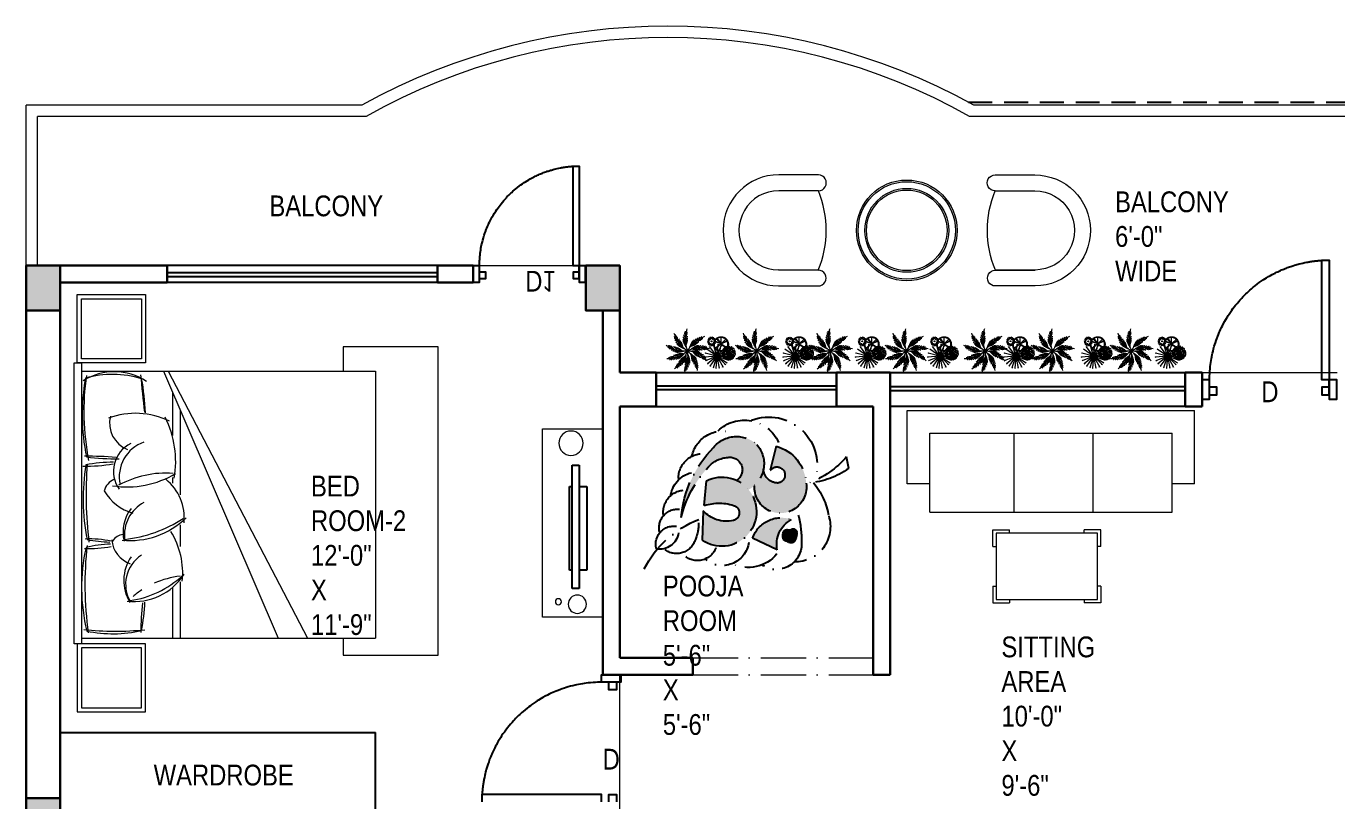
# Model space of a CAD drawing. Extents: x -454308 to 890911, y -14103 to 1343694.
# Drawn here: x 213535.5 to 213884.4, y 654346.7 to 654553 of the extents above; entities that cross this region are included whole.
import ezdxf

# ---------------------------------------------------------------- set-up
doc = ezdxf.new("R2010")
doc.units = 0
doc.header["$MEASUREMENT"] = 0
doc.linetypes.add('ACAD_ISO10W100', pattern=[18, 12, -3, 0, -3])
doc.linetypes.add('HIDDEN', pattern=[9.525, 6.35, -3.175])
for name, color, linetype in [('A-Door', 144, 'Continuous'), ('cup', 126, 'Continuous'), ('ELE', 7, 'Continuous'), ('PERSONA', 7, 'Continuous'), ('railing', 162, 'Continuous'), ('stair', 135, 'Continuous'), ('TEXTOS', 7, 'Continuous'), ('WIN', 4, 'Continuous')]:
    doc.layers.add(name, color=color, linetype=linetype)
for name, color, linetype, lineweight in [('A-FURN', 35, 'Continuous', 5), ('A-Wall', 7, 'Continuous', 30), ('AR-FUR', 11, 'Continuous', 9), ('AR-WALL', 1, 'Continuous', 40), ('CENTER LINE', 252, 'ACAD_ISO10W100', 5), ('col', 232, 'Continuous', 30), ('Hatch Gris Claro', 9, 'Continuous', 9), ('Muebles', 46, 'Continuous', 0), ('sill', 32, 'Continuous', 25), ('TXT', 42, 'Continuous', 25)]:
    doc.layers.add(name, color=color, linetype=linetype, lineweight=lineweight)
doc.styles.get("Standard").update_dxf_attribs({"font": 'stylu.ttf', "height": 7})

# ---------------------------------------------------------------- blocks, each defined once
blk = doc.blocks.new('arbol.Xterisco')
at = {"color": 62, "linetype": 'ByBlock'}
for p, q in [((104.219, 262.891), (104.096, 263.374)), ((104.096, 263.374), (104.121, 263.338)), ((104.219, 262.891), (104.268, 263.403)), ((104.219, 262.891), (104.401, 263.368)), ((104.401, 263.368), (104.401, 263.327)), ((104.219, 262.891), (104.518, 263.297)), ((104.219, 262.891), (104.621, 262.59)), ((104.219, 262.891), (104.685, 262.696)), ((104.518, 263.297), (104.504, 263.25)), ((104.621, 262.59), (104.602, 262.626)), ((104.685, 262.696), (104.675, 262.714))]:
    blk.add_line(p, q, dxfattribs=at)
at = {"color": 66, "linetype": 'ByBlock'}
for p, q in [((104.219, 262.891), (103.718, 262.903)), ((103.718, 262.903), (103.753, 262.891)), ((104.219, 262.891), (104.096, 262.396)), ((104.219, 262.891), (104.253, 262.378)), ((104.096, 262.396), (104.101, 262.437)), ((104.253, 262.378), (104.239, 262.42))]:
    blk.add_line(p, q, dxfattribs=at)
at = {"color": 68, "linetype": 'ByBlock'}
for p, q in [((104.219, 262.891), (103.743, 262.726)), ((104.219, 262.891), (103.816, 262.579)), ((104.219, 262.891), (103.944, 262.467)), ((103.743, 262.726), (103.777, 262.749)), ((103.816, 262.579), (103.826, 262.608)), ((103.944, 262.467), (103.954, 262.508))]:
    blk.add_line(p, q, dxfattribs=at)
at = {"color": 64, "linetype": 'ByBlock'}
for p, q in [((104.219, 262.891), (103.763, 263.091)), ((103.763, 263.091), (103.792, 263.062)), ((103.792, 263.062), (103.792, 263.067)), ((104.219, 262.891), (103.836, 263.209)), ((103.836, 263.209), (103.875, 263.197)), ((104.219, 262.891), (103.964, 263.321)), ((103.964, 263.321), (103.993, 263.309)), ((104.219, 262.891), (104.396, 262.42)), ((104.219, 262.891), (104.518, 262.484)), ((104.396, 262.42), (104.386, 262.467)), ((104.518, 262.484), (104.508, 262.526))]:
    blk.add_line(p, q, dxfattribs=at)
at = {"color": 60, "linetype": 'ByBlock'}
for p, q in [((104.219, 262.891), (104.607, 263.203)), ((104.219, 262.891), (104.661, 263.126)), ((104.219, 262.891), (104.72, 262.991)), ((104.219, 262.891), (104.72, 262.826)), ((104.607, 263.203), (104.582, 263.168)), ((104.661, 263.126), (104.646, 263.097)), ((104.72, 262.826), (104.68, 262.844)), ((104.72, 262.991), (104.695, 262.967))]:
    blk.add_line(p, q, dxfattribs=at)
at = {"color": 0, "linetype": 'ByBlock'}
blk.add_line((104.219, 262.891), (104.219, 262.891), dxfattribs=at)
blk = doc.blocks.new('cici.arbi')
at = {"color": 64, "linetype": 'ByBlock'}
for q in [(102.49, 264.552), (102.687, 264.774), (103.01, 264.057), (102.99, 264.049)]:
    blk.add_line((102.845, 264.434), q, dxfattribs=at)
at = {"color": 66, "linetype": 'ByBlock'}
for p, q in [((102.491, 264.316), (102.845, 264.434)), ((102.845, 264.434), (102.496, 264.294))]:
    blk.add_line(p, q, dxfattribs=at)
at = {"color": 68, "linetype": 'ByBlock'}
for q in [(102.616, 264.158), (102.616, 264.111)]:
    blk.add_line((102.845, 264.434), q, dxfattribs=at)
at = {"color": 62, "linetype": 'ByBlock'}
for q in [(102.776, 264.803), (102.799, 264.808), (103.189, 264.227)]:
    blk.add_line((102.845, 264.434), q, dxfattribs=at)
at = {"color": 60, "linetype": 'ByBlock'}
for q in [(103.145, 264.687), (103.166, 264.662), (103.193, 264.619)]:
    blk.add_line((102.845, 264.434), q, dxfattribs=at)
blk.add_circle((102.865, 264.438), 0.375, dxfattribs=at)
at = {"color": 62, "linetype": 'ByBlock'}
blk.add_circle((102.845, 264.434), 0.375, dxfattribs=at)
at = {"color": 64, "linetype": 'ByBlock'}
blk.add_circle((102.856, 264.399), 0.375, dxfattribs=at)
blk = doc.blocks.new('circarbre')
at = {"color": 62, "linetype": 'ByBlock'}
blk.add_circle((103.25, 267.97), 0.0431, dxfattribs=at)
at = {"color": 66, "linetype": 'ByBlock'}
for centre, start, end in [((102.83, 268.05), 214.2617, 125.294), ((103.19, 267.53), 304.2617, 215.294)]:
    blk.add_arc(centre, 0.0674, start, end, dxfattribs=at)
at = {"color": 64, "linetype": 'ByBlock'}
for centre, radius, start, end in [((102.93, 268.19), 0.103, 168.2544, 110.543), ((103.01, 268.33), 0.0674, 169.2617, 80.294), ((103.35, 267.58), 0.103, 303.2544, 245.543)]:
    blk.add_arc(centre, radius, start, end, dxfattribs=at)
at = {"color": 62, "linetype": 'ByBlock'}
for centre, radius, start, end in [((103.18, 268.36), 0.103, 123.2544, 65.543), ((103.34, 268.41), 0.0674, 124.2617, 35.294), ((103.52, 267.6), 0.0674, 349.2617, 260.294), ((103.61, 267.75), 0.103, 348.2544, 290.543)]:
    blk.add_arc(centre, radius, start, end, dxfattribs=at)
at = {"color": 60, "linetype": 'ByBlock'}
for centre, radius, start, end in [((103.48, 268.31), 0.103, 78.2544, 20.543), ((103.48, 268.31), 0.103, 78.2544, 20.543), ((103.63, 268.23), 0.0674, 79.2617, 350.294), ((103.63, 268.23), 0.0674, 79.2617, 350.294), ((103.66, 268.06), 0.103, 33.2544, 335.543), ((103.71, 267.89), 0.0674, 34.2617, 305.294)]:
    blk.add_arc(centre, radius, start, end, dxfattribs=at)
at = {"color": 68, "linetype": 'ByBlock'}
for centre, radius, start, end in [((102.87, 267.88), 0.103, 213.2544, 155.543), ((102.9, 267.71), 0.0674, 259.2617, 170.294), ((103.05, 267.63), 0.103, 258.2544, 200.543)]:
    blk.add_arc(centre, radius, start, end, dxfattribs=at)
blk = doc.blocks.new('arbol.arbre')
at = {"color": 64, "linetype": 'ByBlock'}
for q in [(14.572, 17.953), (14.443, 17.825), (14.955, 17.058)]:
    blk.add_line((14.849, 17.549), q, dxfattribs=at)
at = {"color": 62, "linetype": 'ByBlock'}
for q in [(14.759, 18.029), (14.935, 18.041), (15.149, 17.137), (15.268, 17.261)]:
    blk.add_line((14.849, 17.549), q, dxfattribs=at)
at = {"color": 60, "linetype": 'ByBlock'}
for q in [(15.135, 17.953), (15.258, 17.825), (15.338, 17.649), (15.355, 17.457)]:
    blk.add_line((14.849, 17.549), q, dxfattribs=at)
at = {"color": 66, "linetype": 'ByBlock'}
for q in [(14.359, 17.629), (14.579, 17.137), (14.779, 17.05)]:
    blk.add_line((14.849, 17.549), q, dxfattribs=at)
at = {"color": 68, "linetype": 'ByBlock'}
for q in [(14.376, 17.453), (14.446, 17.261)]:
    blk.add_line((14.849, 17.549), q, dxfattribs=at)
at = {"color": 64, "linetype": 'ByBlock'}
for centre, radius, start, end in [((14.599, 17.909), 0.0674, 169.26167, 80.294), ((14.517, 17.761), 0.103, 168.25437, 110.54304), ((14.943, 17.152), 0.103, 303.25437, 245.54304)]:
    blk.add_arc(centre, radius, start, end, dxfattribs=at)
at = {"color": 62, "linetype": 'ByBlock'}
for centre, radius, start, end in [((14.77, 17.937), 0.103, 123.25437, 65.54304), ((14.933, 17.984), 0.0674, 124.26167, 35.294), ((15.114, 17.18), 0.0674, 349.26167, 260.294), ((15.196, 17.328), 0.103, 348.25437, 290.54304)]:
    blk.add_arc(centre, radius, start, end, dxfattribs=at)
at = {"color": 60, "linetype": 'ByBlock'}
for centre, radius, start, end in [((15.073, 17.884), 0.103, 78.25437, 20.54304), ((15.073, 17.884), 0.103, 78.25437, 20.54304), ((15.249, 17.631), 0.103, 33.25437, 335.54304), ((15.221, 17.802), 0.0674, 79.26167, 350.294), ((15.221, 17.802), 0.0674, 79.26167, 350.294), ((15.296, 17.468), 0.0674, 34.26167, 305.294)]:
    blk.add_arc(centre, radius, start, end, dxfattribs=at)
at = {"color": 66, "linetype": 'ByBlock'}
for centre, start, end in [((14.417, 17.621), 214.26167, 125.294), ((14.78, 17.105), 304.26167, 215.294)]:
    blk.add_arc(centre, 0.0674, start, end, dxfattribs=at)
at = {"color": 68, "linetype": 'ByBlock'}
for centre, radius, start, end in [((14.464, 17.458), 0.103, 213.25437, 155.54304), ((14.492, 17.287), 0.0674, 259.26167, 170.294), ((14.64, 17.206), 0.103, 258.25437, 200.54304)]:
    blk.add_arc(centre, radius, start, end, dxfattribs=at)
blk = doc.blocks.new('c.plnt.arbres')
at = {"color": 34, "xscale": 1.354321914421646, "yscale": 1.354321914421646, "zscale": 1.354321914421646}
blk.add_blockref('cici.arbi', (-38.647, -94.978), dxfattribs=at)
at = {"color": 30}
for name, p, xscale, yscale, zscale in [('arbol.Xterisco', (-80.861, -197.164), 1.748832611688399, 1.748832611688399, 1.748832611688399), ('circarbre', (37.363, 99.317), 0.6091520546556879, 0.6091520546556879, 0.6091520546556879)]:
    blk.add_blockref(name, p, dxfattribs=dict(at, xscale=xscale, yscale=yscale, zscale=zscale))
at = {"color": 88}
blk.add_blockref('arbol.arbre', (86.588, 245.916), dxfattribs=at)
blk = doc.blocks.new('ar-26')
at = {"layer": 'CENTER LINE', "color": 27}
for centre, start, end in [((86.75, 89.66), 197.8706, 237.5936), ((88.03, 88.12), 161.8706, 201.5936), ((84.75, 90.15), 234.9681, 274.6912), ((87.82, 85.31), 110.1725, 149.8955), ((86.41, 84.01), 75.6722, 115.3952), ((82.91, 89.38), 270.9681, 310.6912), ((81.91, 87.83), 304.0339, 343.7569), ((81.85, 86.29), 331.6319, 11.355), ((84.65, 83.72), 43.6319, 83.355), ((82.83, 84.55), 7.6319, 47.355)]:
    blk.add_arc(centre, 3.23, start, end, dxfattribs=at)
at = {"layer": 'CENTER LINE'}
for centre, radius, start, end in [((85.11, 88.76), 0.398, 182.879, 221.5346), ((84.95, 88.86), 0.167, 173.7791, 233.0395), ((83.11, 89.39), 2.03, 326.0526, 338.8318), ((84.24, 89), 0.782, 317.4391, 345.0127), ((84.62, 89.07), 0.386, 308.4321, 338.3515), ((83.15, 87.43), 0.167, 246.8767, 306.1371), ((82.85, 87.17), 0.386, 21.5297, 51.4491), ((82.81, 86.78), 0.782, 30.5366, 58.1102), ((82.11, 85.82), 2.03, 39.1502, 51.9294), ((82.11, 85.39), 2.49, 40.6505, 52.2085), ((83.83, 88.45), 0.167, 209.7791, 269.0395), ((84.02, 88.47), 0.398, 218.879, 257.5346), ((85.56, 91.37), 3.82, 242.1883, 247.1386), ((83.44, 88.43), 0.386, 344.4321, 14.3515), ((82.03, 84.47), 3.35, 47.7731, 57.7282), ((85.74, 91.11), 3.82, 240.5673, 247.2107), ((83.17, 88.15), 0.782, 353.4391, 21.0127), ((85.94, 90.89), 3.82, 238.9483, 247.3077), ((82.03, 87.8), 2.03, 2.0526, 14.8318), ((82.51, 84.57), 3.07, 50.1322, 60.5244), ((86.08, 90.76), 3.82, 237.6825, 247.4019), ((86.2, 90.66), 3.82, 236.5186, 247.4981), ((81.77, 87.46), 2.49, 3.5529, 15.111), ((81.15, 86.77), 3.35, 10.6755, 20.6307), ((81.59, 86.56), 3.07, 13.0347, 23.4268), ((88.09, 89.59), 3.82, 202.9483, 211.3077), ((88.13, 89.4), 3.82, 201.6825, 211.4019), ((88.06, 89.89), 3.82, 204.5673, 211.2107), ((88.16, 89.25), 3.82, 200.5186, 211.4981), ((88.06, 90.2), 3.82, 206.1883, 211.1386), ((82.7, 89.27), 2.49, 327.5529, 339.111), ((81.8, 89.08), 3.35, 334.6755, 344.6307), ((82.03, 88.65), 3.07, 337.0347, 347.4268), ((88.79, 85.9), 3.82, 148.8205, 159.8), ((88.88, 86.02), 3.82, 149.9844, 159.7037), ((84.52, 90.34), 3.07, 285.3366, 295.7287), ((87.55, 83.95), 3.82, 114.3202, 125.2997), ((89.02, 86.17), 3.82, 151.2501, 159.6096), ((84.71, 90.79), 3.35, 282.9774, 292.9325), ((87.69, 83.99), 3.82, 115.4841, 125.2035), ((89.23, 86.37), 3.82, 152.8691, 159.5126), ((85.42, 90.2), 2.49, 275.8548, 287.4128), ((87.88, 84.04), 3.82, 116.7498, 125.1093), ((89.47, 86.57), 3.82, 154.4902, 159.4404), ((85.76, 89.95), 2.03, 274.3545, 287.1337), ((88.17, 84.09), 3.82, 118.3688, 125.0123), ((86.16, 88.83), 0.782, 265.741, 293.3146), ((86.51, 87.99), 0.398, 131.1808, 169.8364), ((88.49, 84.11), 3.82, 119.9899, 124.9402), ((87.35, 89), 2.03, 239.8542, 252.6334), ((86.5, 88.18), 0.167, 122.081, 181.3414), ((86.45, 88.57), 0.386, 256.734, 286.6534), ((87.04, 87.85), 0.782, 231.2407, 258.8143), ((86.85, 86.96), 0.398, 96.6805, 135.3361), ((86.94, 87.13), 0.167, 87.5807, 146.8411), ((83.12, 85.85), 0.386, 57.5297, 87.4491), ((83.29, 87.55), 0.398, 255.9765, 294.6321), ((83.21, 86.23), 0.167, 282.8767, 342.1371), ((83.32, 85.51), 0.782, 66.5366, 94.1102), ((82.77, 90.79), 3.82, 279.2858, 284.2361), ((83.32, 84.32), 2.03, 75.1502, 87.9294), ((83.26, 86.42), 0.398, 291.9765, 330.6321), ((83.07, 90.7), 3.82, 277.6648, 284.3082), ((83.57, 83.97), 2.49, 76.6505, 88.2085), ((80.93, 88.73), 3.82, 315.2858, 320.2361), ((83.36, 90.65), 3.82, 276.0458, 284.4052), ((84.04, 83.18), 3.35, 83.7731, 93.7282), ((81.23, 88.84), 3.82, 313.6648, 320.3082), ((83.56, 90.62), 3.82, 274.7801, 284.4994), ((83.71, 90.61), 3.82, 273.6161, 284.5957), ((84.37, 83.55), 3.07, 86.1322, 96.5244), ((81.5, 88.96), 3.82, 312.0458, 320.4052), ((85.42, 83.66), 2.49, 109.7162, 121.2743), ((81.67, 89.06), 3.82, 310.7801, 320.4994), ((81.79, 89.14), 3.82, 309.6161, 320.5957), ((86.25, 83.26), 3.35, 116.8388, 126.794), ((86.33, 83.74), 3.07, 119.198, 129.5901), ((80.8, 86.46), 3.82, 346.7306, 353.374), ((80.96, 86.71), 3.82, 345.1116, 353.471), ((81.05, 86.89), 3.82, 343.8458, 353.5652), ((81.11, 87.02), 3.82, 342.6819, 353.6614), ((87.81, 84.25), 3.35, 144.4368, 154.392), ((87.65, 84.71), 3.07, 146.796, 157.1882), ((81.5, 84.56), 3.82, 14.3286, 20.972), ((81.51, 85.2), 3.82, 10.2799, 21.2595), ((81.52, 85.05), 3.82, 11.4439, 21.1632), ((81.52, 84.85), 3.82, 12.7096, 21.069), ((83.2, 83.47), 3.82, 46.2799, 57.2595), ((85.58, 83.06), 3.82, 82.2799, 93.2595), ((83.29, 83.35), 3.82, 47.4439, 57.1632), ((88.46, 86.68), 3.07, 182.796, 193.1882), ((83.41, 83.19), 3.82, 48.7096, 57.069), ((88.85, 86.4), 3.35, 180.4368, 190.392), ((85.72, 83.02), 3.82, 83.4439, 93.1632), ((86.53, 90.02), 3.07, 250.8363, 261.2284), ((87.95, 88.75), 3.07, 218.796, 229.1882), ((83.56, 82.94), 3.82, 50.3286, 56.972), ((88.13, 85.83), 2.49, 173.3143, 184.8723), ((85.91, 82.96), 3.82, 84.7096, 93.069), ((86.95, 90.29), 3.35, 248.4771, 258.4323), ((88.43, 88.75), 3.35, 216.4368, 226.392), ((86.18, 82.85), 3.82, 86.3286, 92.972), ((87.2, 89.4), 2.49, 241.3545, 252.9126), ((88.18, 87.87), 2.49, 209.3143, 220.8723), ((86.46, 82.7), 3.82, 87.9496, 92.8999), ((88.09, 87.45), 2.03, 207.814, 220.5932), ((87.22, 86.64), 0.782, 199.2004, 226.774), ((86.59, 85.98), 0.398, 64.6403, 103.2959), ((86.76, 86.07), 0.167, 55.5404, 114.8009), ((87.1, 86.27), 0.386, 190.1934, 220.1128), ((87.13, 87.47), 0.386, 222.2337, 252.1531), ((84.02, 84.99), 0.386, 90.5954, 120.5148), ((84.37, 84.81), 0.782, 99.6024, 127.176), ((85.02, 83.82), 2.03, 108.2159, 120.9952), ((83.89, 85.36), 0.167, 315.9424, 15.2029), ((83.82, 85.54), 0.398, 325.0423, 3.6979), ((80.61, 86.21), 3.82, 348.3516, 353.3019), ((85.03, 84.75), 0.386, 118.1934, 148.1128), ((85.42, 84.75), 0.782, 127.2004, 154.774), ((86.46, 84.17), 2.03, 135.814, 148.5932), ((86.89, 84.21), 2.49, 137.3143, 148.8723), ((84.74, 85.01), 0.167, 343.5404, 42.8009), ((84.6, 85.14), 0.398, 352.6403, 31.2959), ((81.44, 84.25), 3.82, 15.9496, 20.8999), ((87.81, 85.55), 2.03, 171.814, 184.5932), ((83.7, 82.66), 3.82, 51.9496, 56.8999), ((86.63, 85.4), 0.782, 163.2004, 190.774), ((85.73, 85.24), 0.398, 28.6403, 67.2959), ((86.31, 85.17), 0.386, 154.1934, 184.1128), ((85.92, 85.22), 0.167, 19.5404, 78.8009)]:
    blk.add_arc(centre, radius, start, end, dxfattribs=at)
blk = doc.blocks.new('cdsaf')
at = {"color": 5}
for p, q in [((1185429.42, 734143.15, 20311.96), (1185429.42, 734106.36, 20311.96)), ((1185431.44, 734143.15, 20311.96), (1185429.42, 734143.15, 20311.96)), ((1185431.44, 734106.36, 20311.96), (1185431.44, 734143.15, 20311.96)), ((1185427.16, 734136.71, 20311.96), (1185427.16, 734111.82, 20311.96)), ((1185429.42, 734136.71, 20311.96), (1185427.16, 734136.71, 20311.96)), ((1185432.29, 734136.71, 20311.96), (1185431.44, 734136.71, 20311.96)), ((1185432.29, 734111.82, 20311.96), (1185432.29, 734136.71, 20311.96)), ((1185427.16, 734111.82, 20311.96), (1185429.42, 734111.82, 20311.96)), ((1185431.44, 734111.82, 20311.96), (1185432.29, 734111.82, 20311.96)), ((1185429.42, 734106.36, 20311.96), (1185431.44, 734106.36, 20311.96))]:
    blk.add_line(p, q, dxfattribs=at)
blk = doc.blocks.new('WEWEEQ')
at = {"layer": 'Muebles'}
blk.add_lwpolyline([(1107845.51, 737873.28), (1107829.48, 737873.28), (1107829.48, 737823.12), (1107845.51, 737823.12)], close=True, dxfattribs=at)
for centre, radius in [((1107838.73, 737869.84), 2.43), ((1107833.71, 737869.19), 0.81), ((1107837.04, 737826.97), 3.24)]:
    blk.add_circle(centre, radius, dxfattribs=at)
at = {"color": 6, "linetype": 'ByBlock', "lineweight": 5, "xscale": 0.8945132207591084, "yscale": 0.8945132207591084, "zscale": 0.8945132207591084, "rotation": 180}
blk.add_blockref('cdsaf', (2168221.49, 1394533.53, 55552.59), dxfattribs=at)
blk = doc.blocks.new('SINGLE CHAIR')
at = {"linetype": 'Continuous'}
for p, q in [((-8.18, 8.31), (-8.21, 20.12)), ((-3.46, 8.32), (-3.49, 20.13)), ((-3.49, 20.13), (-3.46, 8.32)), ((20.13, 20.19), (20.16, 8.38)), ((24.86, 20.2), (24.89, 8.39))]:
    blk.add_line(p, q, dxfattribs=at)
at = {"linetype": 'Continuous', "extrusion": (0, 0, -1)}
for centre, major_axis, start_param, end_param in [((-5.85, 20.13), (1.67, 1.67), 3.924598, 7.066191), ((8.39, -8.18), (-21.71, 21.71), 0.388215, 1.177797), ((22.5, 20.2), (1.67, 1.67), 3.924598, 7.066191), ((8.35, 8.35), (11.69, 11.69), 0.783006, 3.924598), ((8.35, 8.35), (-8.35, 8.35), 2.353802, 5.495395)]:
    blk.add_ellipse(centre, major_axis=major_axis, ratio=1, start_param=start_param, end_param=end_param, dxfattribs=at)
blk = doc.blocks.new('bed 111111')
at = {"layer": 'AR-FUR'}
for p, q in [((-0.8649, 1.3945), (-0.8649, -0.4997)), ((-0.8172, 1.3945), (-0.8649, 1.3945)), ((-0.8172, -0.4997), (-0.8172, 1.3945)), ((-0.2634, -0.4435), (0.5086, 1.3565)), ((-0.151, 0.5919), (-0.151, 0.7393)), ((-0.2018, 0.2738), (-0.2018, 0.3108)), ((-0.8649, -0.4997), (-0.8172, -0.4997))]:
    blk.add_line(p, q, dxfattribs=at)
at = {"layer": 'AR-FUR', "color": 251}
for p, q in [((-0.8172, 1.3565), (1.1658, 1.3565)), ((-0.231, -0.4435), (0.7065, 1.3565)), ((-0.2018, 1.016), (-0.2018, 1.3565)), ((-0.151, 0.9769), (-0.151, 1.3565)), ((1.1658, -0.4435), (1.1658, 1.3565)), ((-0.151, -0.177), (-0.151, 0.3896)), ((-0.2018, -0.2973), (-0.2018, -0.0096)), ((-0.8172, -0.4435), (1.1658, -0.4435))]:
    blk.add_line(p, q, dxfattribs=at)
at = {"layer": 'AR-FUR'}
for points in [[(-0.3849, 1.8545), (-0.3849, 1.3945), (-0.8449, 1.3945), (-0.8449, 1.8545)], [(-0.4126, 1.8268), (-0.4126, 1.4222), (-0.8172, 1.4222), (-0.8172, 1.8268)], [(-0.3849, -0.9597), (-0.3849, -0.4997), (-0.8449, -0.4997), (-0.8449, -0.9597)], [(-0.4126, -0.9319), (-0.4126, -0.5274), (-0.8172, -0.5274), (-0.8172, -0.9319)]]:
    blk.add_lwpolyline(points, close=True, dxfattribs=at)
at = {"layer": 'AR-FUR', "extrusion": (0, 0, -1)}
for centre, major_axis, start_param, end_param in [((-0.6029, 0.4547), (-0.6168, -0.6168), 2.151233, 2.577546), ((0.4135, 1.0155), (0.8693, -0.8693), 2.135358, 2.596989), ((-1.9428, 1.0262), (1.1008, -1.1008), 5.317309, 5.441753), ((-0.2479, 0.9685), (0.2006, -0.2006), 1.751453, 2.903235), ((-0.4597, 0.7123), (0.2807, -0.2807), 3.804818, 4.933588), ((-0.6654, 0.9181), (-0.3757, -0.3757), 3.823105, 4.483365), ((-0.4265, 0.678), (0.132, -0.132), 2.441833, 3.593049), ((-0.5998, 1.4582), (-0.5204, -0.5204), -0.757256, -0.529592), ((-0.5939, -0.2888), (-0.7054, -0.7054), 2.16954, 2.32419), ((-0.4885, 0.16), (0.3807, -0.3807), 3.825535, 4.703193), ((0.6668, 0.4149), (-1.0409, -1.0409), 0.630608, 0.974387), ((-0.7629, 1.4252), (0.5216, -0.5216), 0.585091, 0.82334), ((-0.5288, 0.748), (0.0636, -0.0636), 0.857002, 1.830616), ((-0.2789, 0.642), (-0.1822, -0.1822), 0.120756, 1.023991), ((-0.457, 0.546), (-0.2361, -0.2361), 3.827833, 4.821859), ((-0.3841, 0.2013), (-0.2284, -0.2284), 1.31402, 2.087383), ((-0.5579, 0.3869), (-0.076, -0.076), -0.407023, 0.572892), ((-0.3929, 0.2303), (0.1472, -0.1472), 1.241939, 2.981597), ((-0.5067, -0.2882), (0.4419, -0.4419), 3.766461, 4.474078), ((-0.8424, 0.1671), (-0.4675, -0.4675), 3.758339, 4.39729), ((-0.5994, 1.2063), (-0.7323, -0.7323), -0.784247, -0.602664), ((0.6231, -0.1482), (1.0143, -1.0143), 2.182404, 2.554333), ((-0.5854, -1.358), (1.0644, -1.0644), 3.795161, 3.941764), ((-0.4353, -0.0938), (-0.1358, -0.1358), 0.534678, 1.98218), ((-0.4521, 0.3531), (-0.3626, -0.3626), -1.247956, -0.42416), ((-1.8536, -0.1133), (-1.0388, -1.0388), 3.961011, 4.118365), ((-0.6065, 0.2399), (0.4681, -0.4681), 0.486234, 1.065936)]:
    blk.add_ellipse(centre, major_axis=major_axis, ratio=1, start_param=start_param, end_param=end_param, dxfattribs=at)
at = {"layer": 'AR-FUR', "color": 251, "extrusion": (0, 0, -1)}
for centre, major_axis, start_param, end_param in [((-0.5854, -0.6035), (1.3528, -1.3528), 3.814055, 4.030079), ((1.5625, 0.993), (-1.6658, -1.6658), 0.673847, 0.924545), ((1.5526, 1.3309), (-1.3927, -1.3927), 0.677, 0.778682), ((-0.2845, 0.9931), (-0.1657, -0.1657), -0.207552, 1.319983), ((-0.5866, 0.4458), (0.4702, -0.4702), 4.076, 4.671895), ((-0.0866, 1.5296), (0.42, -0.42), 1.362212, 1.484388), ((-0.0866, 1.5296), (0.42, -0.42), 0.892669, 1.199073), ((-0.7563, 0.0062), (0.5275, -0.5275), 3.872485, 4.116068), ((2.032, 0.3804), (-1.9923, -1.9923), 0.715059, 0.90208), ((-0.2783, 0.6613), (0.176, -0.176), 1.274089, 2.475678), ((-0.6338, -0.2362), (0.6602, -0.6602), 4.043868, 4.496311), ((-0.3136, 0.269), (-0.1757, -0.1757), -0.450892, 0.994118), ((-0.2465, 0.9031), (-0.4664, -0.4664), -0.857824, -0.280048), ((-0.7731, -0.7492), (-0.6687, -0.6687), 2.320508, 2.537901), ((0.9556, -0.1741), (1.2415, -1.2415), 2.218366, 2.546274), ((-0.8022, 3.0425), (-2.0599, -2.0599), -0.860991, -0.787253), ((11.1738, -1.4463), (8.2284, -8.2284), 2.444592, 2.466232), ((-0.5953, -0.0511), (-0.2749, -0.2749), -1.375906, -0.21834)]:
    blk.add_ellipse(centre, major_axis=major_axis, ratio=1, start_param=start_param, end_param=end_param, dxfattribs=at)
blk = doc.blocks.new('qeert')
at = {"layer": 'AR-FUR'}
blk.add_lwpolyline([(817.8551, -506.2448), (817.969, -506.2448), (817.969, -506.8852), (815.8898, -506.8852), (815.8898, -506.2448), (816.0552, -506.2448)], dxfattribs=at)
at = {"layer": 'AR-FUR', "rotation": 270}
blk.add_blockref('bed 111111', (816.4987, -505.2972), dxfattribs=at)
blk = doc.blocks.new('SYMBOL')
at = {"layer": 'CENTER LINE', "lineweight": 25}
h = blk.add_hatch(color=256, dxfattribs=at)
h.dxf.hatch_style = 1
h.set_gradient(color1=(204, 102, 127), one_color=1, tint=1, name='HEMISPHERICAL')
h.paths.add_polyline_path([(53221.71, 631913.25), (53222, 631903.49, -0.268386), (53232.14, 631906.73, -0.652093), (53232.78, 631901.94, -0.169887), (53222.4, 631901.76), (53223.13, 631893.51, 1.752374)])
h.paths.add_polyline_path([(53237.14, 631896.53, -0.11262), (53233.11, 631893.39, -0.820907), (53230.22, 631885.79, -0.202284), (53223.85, 631888.9, -0.129045), (53214.76, 631905.74, 0.172995), (53225.46, 631882.48, 0.436848), (53239.87, 631881.52, 0.479462)])
h.paths.add_polyline_path([(53239.07, 631895.16, -0.164539), (53242.1, 631889.68, -0.416464), (53246.97, 631894.27, -1.495637), (53244.34, 631890.06), (53246.29, 631882.02, 0.321204), (53256.24, 631894.38, 1.107162)])
h = blk.add_hatch(color=256, dxfattribs=at)
h.dxf.hatch_style = 1
h.set_gradient(color1=(204, 102, 127), one_color=1, tint=1, name='HEMISPHERICAL')
h.paths.add_polyline_path([(53246.66, 631916.52), (53238.45, 631912.58, 0.417243), (53251.39, 631906.41, -0.335116)])
h = blk.add_hatch(color=256, dxfattribs=at)
h.dxf.hatch_style = 1
h.set_gradient(color1=(204, 102, 127), one_color=1, tint=1, name='HEMISPHERICAL')
h.paths.add_polyline_path([(53251.16, 631909.9, 0.520567), (53251.62, 631909.58, 0.520567), (53252.12, 631909.58, 0.520567), (53252.58, 631909.81, 0.520567), (53252.95, 631910.22, 0.520567), (53253.04, 631910.73, 0.520567), (53253, 631911.23, 0.520567), (53252.95, 631911.74, 0.520567), (53252.81, 631912.24, 0.520567), (53252.68, 631912.8, 0.520567), (53252.45, 631913.3, 0.520567), (53252.17, 631913.76, 0.520567), (53251.71, 631914.04, 0.520567), (53251.2, 631914.04, 0.520567), (53250.7, 631913.95, 0.520567), (53250.19, 631913.81, 0.520567), (53249.82, 631913.44, 0.520567), (53249.18, 631913.39, 0.520567), (53248.85, 631912.98, 0.520567), (53248.62, 631912.47, 0.520567), (53248.62, 631911.97, 0.520567), (53248.62, 631911.46, 0.520567), (53248.72, 631910.96, 0.520567), (53248.85, 631910.45, 0.520567), (53249.13, 631909.99, 0.520567), (53249.64, 631909.85, 0.520567), (53250.14, 631909.85, 0.520567), (53250.65, 631909.99, 0.520567)])
for p, q in [((53222, 631903.49), (53221.71, 631913.25)), ((53246.66, 631916.52), (53238.45, 631912.58)), ((53222.4, 631901.76), (53223.13, 631893.51)), ((53246.29, 631882.02), (53244.34, 631890.06)), ((53270.37, 631889.42), (53269.69, 631885.54))]:
    blk.add_line(p, q, dxfattribs=at)
blk.add_lwpolyline([(53249.82, 631913.44, -0.520567), (53250.19, 631913.81, -0.520567), (53250.19, 631913.81, -0.520567), (53250.7, 631913.95, -0.520567), (53250.7, 631913.95, -0.520567), (53251.2, 631914.04, -0.520567), (53251.2, 631914.04, -0.520567), (53251.71, 631914.04, -0.520567), (53251.71, 631914.04, -0.520567), (53252.17, 631913.76, -0.520567), (53252.17, 631913.76, -0.520567), (53252.45, 631913.3, -0.520567), (53252.45, 631913.3, -0.520567), (53252.68, 631912.8, -0.520567), (53252.68, 631912.8, -0.520567), (53252.81, 631912.24, -0.520567), (53252.81, 631912.24, -0.520567), (53252.95, 631911.74, -0.520567), (53252.95, 631911.74, -0.520567), (53253, 631911.23, -0.520567), (53253, 631911.23, -0.520567), (53253.04, 631910.73, -0.520567), (53253.04, 631910.73, -0.520567), (53252.95, 631910.22, -0.520567), (53252.95, 631910.22, -0.520567), (53252.58, 631909.81, -0.520567), (53252.58, 631909.81, -0.520567), (53252.12, 631909.58, -0.520567), (53252.12, 631909.58, -0.520567), (53251.62, 631909.58, -0.520567), (53251.62, 631909.58, -0.520567), (53251.16, 631909.9, -0.520567), (53251.16, 631909.9, -0.520567), (53250.65, 631909.99, -0.520567), (53250.65, 631909.99, -0.520567), (53250.14, 631909.85, -0.520567), (53250.14, 631909.85, -0.520567), (53249.64, 631909.85, -0.520567), (53249.64, 631909.85, -0.520567), (53249.13, 631909.99, -0.520567), (53249.13, 631909.99, -0.520567), (53248.85, 631910.45, -0.520567), (53248.85, 631910.45, -0.520567), (53248.72, 631910.96, -0.520567), (53248.72, 631910.96, -0.520567), (53248.62, 631911.46, -0.520567), (53248.62, 631911.46, -0.520567), (53248.62, 631911.97, -0.520567), (53248.62, 631911.97, -0.520567), (53248.62, 631912.47, -0.520567), (53248.62, 631912.47, -0.520567), (53248.85, 631912.98, -0.520567), (53248.85, 631912.98, -0.520567), (53249.18, 631913.39, -0.520567), (53249.18, 631913.39, -0.520567)], format="xyb", close=True, dxfattribs=at)
for centre, radius, start, end in [((53233.31, 631938.64), 34.68, 207.1582, 248.5513), ((53228.46, 631912.86), 8.8, 7.558, 130.9141), ((53236.95, 631909.77), 12.53, 40.0349, 115.4069), ((53246.38, 631914.59), 8.34, 354.222, 125.1403), ((53213.22, 631911.17), 6.52, 20.4911, 130.3733), ((53220.1, 631913.39), 6.64, 21.1684, 142.0502), ((53252.6, 631908.79), 11.68, 342.2099, 91.4388), ((53212.38, 631914.66), 6.08, 164.9816, 291.0837), ((53207.49, 631909.82), 6.49, 9.0775, 98.6619), ((53207.9, 631908.17), 12.59, 356.9242, 24.7671), ((53228.25, 631903.8), 11.49, 243.541, 124.6953), ((53247.97, 631915.89), 10.08, 199.2049, 289.7969), ((53255.72, 631914.59), 9.26, 167.9783, 242.0855), ((53224.33, 631912.98), 30.36, 344.7387, 1.453), ((53213.65, 631909.16), 6.23, 164.9462, 277.3233), ((53216.04, 631903.9), 7.24, 169.6945, 275.1792), ((53251.39, 631914.63), 37.69, 193.6422, 223.0546), ((53252.72, 631909.11), 38.11, 185.0648, 224.3238), ((53229.87, 631896.35), 10.62, 77.6939, 137.7874), ((53231.4, 631904.19), 2.64, 301.4983, 73.9306), ((53247.69, 631895.65), 8.64, 351.5628, 183.2082), ((53241.35, 631908.74), 22.64, 319.8388, 351.0801), ((53227.34, 631916.69), 15.72, 251.7104, 290.2774), ((53220.2, 631899.61), 8.98, 184.8853, 256.7582), ((53232.48, 631887.93), 9.78, 319.0483, 61.5122), ((53221.98, 631892.68), 8.14, 178.9006, 280.601), ((53230.91, 631889.88), 4.15, 260.4147, 57.946), ((53243.85, 631888.44), 16.07, 249.1883, 18.3897), ((53246.82, 631889.56), 4.72, 88.1114, 178.5512), ((53246.53, 631891.62), 2.69, 215.5449, 80.4764), ((53242.64, 631895.15), 13.62, 285.5282, 356.7571), ((53254.55, 631867), 27.45, 54.7863, 84.5095), ((53246.03, 631865.11), 31.26, 40.8152, 69.1224), ((53230.73, 631894.9), 9.12, 221.0729, 266.8158), ((53228.54, 631887.45), 10.43, 192.0543, 284.8759), ((53233.11, 631888.68), 9.84, 218.9973, 313.3894), ((53235.72, 631885.77), 12.38, 225.2815, 336.2235)]:
    blk.add_arc(centre, radius, start, end, dxfattribs=at)
blk = doc.blocks.new('EWRERWER')
at = {"layer": 'AR-FUR', "linetype": 'Continuous'}
for p, q in [((1130110.34, 738970.03), (1130110.34, 738974.48)), ((1130110.34, 738974.48), (1130114.79, 738974.48)), ((1130111.23, 738955.92), (1130111.23, 738973.59)), ((1130111.23, 738973.59), (1130138.23, 738973.59)), ((1130114.79, 738973.59), (1130114.79, 738974.48)), ((1130139.12, 738974.48), (1130134.68, 738974.48)), ((1130134.68, 738973.59), (1130134.68, 738974.48)), ((1130138.23, 738973.59), (1130138.23, 738955.92)), ((1130139.12, 738970.03), (1130139.12, 738974.48)), ((1130110.34, 738970.03), (1130111.23, 738970.03)), ((1130139.12, 738970.03), (1130138.23, 738970.03)), ((1130110.34, 738959.47), (1130111.23, 738959.47)), ((1130110.34, 738959.47), (1130110.34, 738955.03)), ((1130139.12, 738959.47), (1130138.23, 738959.47)), ((1130139.12, 738959.47), (1130139.12, 738955.03)), ((1130138.23, 738955.92), (1130111.23, 738955.92)), ((1130114.79, 738955.92), (1130114.79, 738955.03)), ((1130134.68, 738955.92), (1130134.68, 738955.03)), ((1130110.34, 738955.03), (1130114.79, 738955.03)), ((1130139.12, 738955.03), (1130134.68, 738955.03))]:
    blk.add_line(p, q, dxfattribs=at)
blk = doc.blocks.new('colummn')
at = {"layer": 'Hatch Gris Claro'}
blk.add_hatch(color=256, dxfattribs=at).paths.add_polyline_path([(154558.64, 675547.17), (154567.64, 675547.17), (154567.64, 675559.17), (154558.64, 675559.17)])
at = {"layer": 'col'}
blk.add_lwpolyline([(154558.64, 675547.17), (154567.64, 675547.17), (154567.64, 675559.17), (154558.64, 675559.17), (154558.64, 675547.17)], dxfattribs=at)
blk = doc.blocks.new('RERWRER')
at = {"layer": 'col'}
blk.add_blockref('colummn', (8622.84, -2915.5), dxfattribs=at)
for p, rotation in [((317749.13, 1348049.06), 179.9999999991757), ((317898.11, 1348049.06), 180)]:
    blk.add_blockref('colummn', p, dxfattribs=dict(at, rotation=rotation))
blk = doc.blocks.new('1110-09-0')
at = {"layer": 'AR-FUR', "ltscale": 0.3}
for p, q in [((5831.88, -4127.57), (5767.38, -4127.57)), ((5767.38, -4127.57), (5767.38, -4148.57)), ((5767.38, -4127.57), (5767.38, -4148.57)), ((5788.38, -4127.57), (5788.38, -4148.57)), ((5809.38, -4127.57), (5809.38, -4148.57)), ((5831.88, -4127.57), (5831.88, -4148.57)), ((5761.38, -4135.07), (5761.38, -4154.57)), ((5761.38, -4135.07), (5767.38, -4135.07)), ((5831.88, -4135.07), (5837.88, -4135.07)), ((5837.88, -4135.07), (5837.88, -4154.57)), ((5831.88, -4148.57), (5767.38, -4148.57)), ((5837.88, -4154.57), (5761.38, -4154.57))]:
    blk.add_line(p, q, dxfattribs=at)
blk = doc.blocks.new('reg')
at = {"layer": 'A-Door'}
blk.add_lwpolyline([(214608.39, 654484.82), (214610.06, 654484.82), (214610.06, 654489.14), (214608.39, 654489.14), (214608.39, 654484.82), (214610.06, 654484.82), (214610.06, 654485.82), (214611.72, 654485.82), (214611.72, 654487.48), (214610.06, 654487.48), (214610.06, 654489.14), (214610.07, 654490.01), (214610.09, 654490.5), (214610.12, 654490.97), (214610.17, 654491.61), (214610.22, 654492.09), (214610.27, 654492.54), (214610.33, 654492.97), (214610.4, 654493.4), (214610.47, 654493.83), (214610.55, 654494.26), (214610.65, 654494.73), (214610.71, 654495.02), (214610.83, 654495.53), (214610.96, 654496.03), (214611.12, 654496.58), (214611.23, 654496.96), (214611.35, 654497.35), (214611.53, 654497.88), (214611.66, 654498.24), (214611.87, 654498.8), (214612.03, 654499.2), (214612.21, 654499.62), (214612.35, 654499.95), (214612.51, 654500.3), (214612.74, 654500.78), (214612.92, 654501.15), (214613.18, 654501.65), (214613.46, 654502.16), (214613.69, 654502.56), (214614.04, 654503.15), (214614.21, 654503.4), (214614.41, 654503.73), (214614.72, 654504.18), (214615.01, 654504.6), (214615.27, 654504.95), (214615.55, 654505.32), (214615.83, 654505.68), (214616.16, 654506.09), (214616.56, 654506.56), (214616.82, 654506.85), (214617.23, 654507.3), (214617.48, 654507.57), (214617.84, 654507.94), (214618.15, 654508.24), (214618.39, 654508.47), (214618.64, 654508.7), (214618.98, 654509.01), (214619.37, 654509.35), (214619.76, 654509.67), (214620.2, 654510.03), (214620.71, 654510.43), (214621.12, 654510.72), (214621.56, 654511.03), (214622, 654511.33), (214622.32, 654511.54), (214622.75, 654511.81), (214623.17, 654512.06), (214623.57, 654512.29), (214623.94, 654512.49), (214624.25, 654512.66), (214624.62, 654512.85), (214624.93, 654513.01), (214625.22, 654513.15), (214625.49, 654513.27), (214625.81, 654513.42), (214626.06, 654513.53), (214626.31, 654513.63), (214626.57, 654513.74), (214626.87, 654513.86), (214627.14, 654513.97), (214627.4, 654514.06), (214627.78, 654514.2), (214627.78, 654514.2), (214628.11, 654514.32), (214628.35, 654514.4), (214628.59, 654514.48), (214628.59, 654514.48), (214628.97, 654514.59), (214629.21, 654514.66), (214629.21, 654514.66), (214629.47, 654514.74), (214629.47, 654514.74), (214629.72, 654514.81), (214629.72, 654514.81), (214629.98, 654514.88), (214629.98, 654514.88), (214630.38, 654514.98), (214630.38, 654514.98), (214630.79, 654515.07), (214630.79, 654515.07), (214631.23, 654515.17), (214631.66, 654515.25), (214631.81, 654515.28), (214631.92, 654515.3), (214632.1, 654515.33), (214632.24, 654515.36), (214632.43, 654515.39), (214632.52, 654515.4), (214632.67, 654515.42), (214632.76, 654515.44), (214632.86, 654515.45), (214632.98, 654515.47), (214633.1, 654515.49), (214633.18, 654515.5), (214633.27, 654515.51), (214633.37, 654515.52), (214633.47, 654515.53), (214633.58, 654515.55), (214633.7, 654515.56), (214633.89, 654515.58), (214634.03, 654515.59), (214634.16, 654515.61), (214634.32, 654515.62), (214634.4, 654515.63), (214634.51, 654515.64), (214634.64, 654515.65), (214634.76, 654515.66), (214634.85, 654515.66), (214634.97, 654515.72), (214636.63, 654515.72), (214636.63, 654484.82), (214638.3, 654484.82), (214638.3, 654489.14), (214636.63, 654489.14), (214636.63, 654487.48), (214634.97, 654487.48), (214634.97, 654485.82), (214636.63, 654485.82), (214636.63, 654489.14), (214634.97, 654489.14), (214634.97, 654515.72)], dxfattribs=at)

msp = doc.modelspace()

# ---------------------------------------------------------------- linework, layer by layer
at = {"layer": 'A-Door'}
for points in [[(213848.539, 654453.645), (213850.53, 654453.645), (213850.53, 654458.822), (213848.539, 654458.822), (213848.539, 654453.645), (213850.53, 654453.645), (213850.53, 654454.839), (213852.521, 654454.839), (213852.521, 654456.83), (213850.53, 654456.83), (213850.53, 654458.822), (213850.547, 654459.865), (213850.571, 654460.443), (213850.605, 654461.014), (213850.668, 654461.783), (213850.726, 654462.35), (213850.791, 654462.892), (213850.862, 654463.408), (213850.941, 654463.923), (213851.03, 654464.444), (213851.126, 654464.954), (213851.242, 654465.518), (213851.319, 654465.869), (213851.463, 654466.477), (213851.618, 654467.078), (213851.802, 654467.733), (213851.94, 654468.196), (213852.087, 654468.659), (213852.3, 654469.294), (213852.454, 654469.726), (213852.708, 654470.4), (213852.899, 654470.877), (213853.108, 654471.377), (213853.285, 654471.781), (213853.474, 654472.197), (213853.746, 654472.77), (213853.966, 654473.214), (213854.277, 654473.812), (213854.61, 654474.42), (213854.89, 654474.909), (213855.311, 654475.608), (213855.505, 654475.916), (213855.754, 654476.302), (213856.123, 654476.851), (213856.47, 654477.347), (213856.776, 654477.768), (213857.11, 654478.211), (213857.45, 654478.647), (213857.849, 654479.138), (213858.324, 654479.699), (213858.632, 654480.049), (213859.125, 654480.587), (213859.434, 654480.913), (213859.861, 654481.348), (213860.228, 654481.71), (213860.516, 654481.985), (213860.817, 654482.265), (213861.224, 654482.633), (213861.694, 654483.043), (213862.156, 654483.431), (213862.692, 654483.862), (213863.306, 654484.332), (213863.788, 654484.686), (213864.317, 654485.058), (213864.85, 654485.417), (213865.232, 654485.665), (213865.744, 654485.986), (213866.255, 654486.292), (213866.734, 654486.568), (213867.172, 654486.811), (213867.548, 654487.012), (213867.984, 654487.237), (213868.358, 654487.424), (213868.707, 654487.592), (213869.033, 654487.745), (213869.418, 654487.92), (213869.709, 654488.048), (213870.007, 654488.175), (213870.33, 654488.309), (213870.688, 654488.453), (213871.005, 654488.576), (213871.316, 654488.693), (213871.78, 654488.861), (213871.78, 654488.861), (213872.168, 654488.996), (213872.452, 654489.09), (213872.748, 654489.186), (213872.748, 654489.186), (213873.198, 654489.325), (213873.485, 654489.41), (213873.485, 654489.41), (213873.804, 654489.501), (213873.804, 654489.501), (213874.101, 654489.583), (213874.101, 654489.583), (213874.414, 654489.665), (213874.414, 654489.665), (213874.89, 654489.784), (213874.89, 654489.784), (213875.381, 654489.899), (213875.381, 654489.899), (213875.904, 654490.012), (213876.429, 654490.117), (213876.607, 654490.15), (213876.738, 654490.174), (213876.955, 654490.213), (213877.117, 654490.24), (213877.347, 654490.278), (213877.458, 654490.295), (213877.636, 654490.323), (213877.738, 654490.338), (213877.86, 654490.356), (213878.013, 654490.377), (213878.151, 654490.396), (213878.246, 654490.409), (213878.359, 654490.423), (213878.47, 654490.437), (213878.594, 654490.453), (213878.731, 654490.469), (213878.87, 654490.484), (213879.096, 654490.509), (213879.27, 654490.526), (213879.426, 654490.541), (213879.616, 654490.558), (213879.711, 654490.567), (213879.841, 654490.577), (213879.997, 654490.589), (213880.136, 654490.6), (213880.25, 654490.6), (213880.396, 654490.679), (213882.387, 654490.679), (213882.387, 654453.645), (213884.379, 654453.645), (213884.379, 654458.822), (213882.387, 654458.822), (213882.387, 654456.83), (213880.396, 654456.83), (213880.396, 654454.839), (213882.387, 654454.839), (213882.387, 654458.822), (213880.396, 654458.822), (213880.396, 654490.679)], [(213693.853, 654380.286), (213693.853, 654378.295), (213688.676, 654378.295), (213688.676, 654380.286), (213693.853, 654380.286), (213693.853, 654378.295), (213692.658, 654378.295), (213692.658, 654376.304), (213690.667, 654376.304), (213690.667, 654378.295), (213688.676, 654378.295), (213687.633, 654378.278), (213687.055, 654378.254), (213686.483, 654378.22), (213685.714, 654378.157), (213685.148, 654378.099), (213684.605, 654378.034), (213684.09, 654377.963), (213683.574, 654377.884), (213683.054, 654377.795), (213682.544, 654377.699), (213681.979, 654377.584), (213681.629, 654377.506), (213681.02, 654377.362), (213680.42, 654377.207), (213679.764, 654377.023), (213679.302, 654376.885), (213678.839, 654376.738), (213678.204, 654376.525), (213677.772, 654376.371), (213677.098, 654376.117), (213676.621, 654375.926), (213676.121, 654375.717), (213675.716, 654375.54), (213675.3, 654375.351), (213674.727, 654375.079), (213674.283, 654374.859), (213673.686, 654374.548), (213673.078, 654374.215), (213672.588, 654373.935), (213671.889, 654373.514), (213671.582, 654373.321), (213671.196, 654373.071), (213670.646, 654372.703), (213670.151, 654372.355), (213669.729, 654372.049), (213669.287, 654371.715), (213668.85, 654371.375), (213668.359, 654370.976), (213667.798, 654370.501), (213667.449, 654370.193), (213666.91, 654369.701), (213666.584, 654369.391), (213666.149, 654368.964), (213665.788, 654368.597), (213665.512, 654368.309), (213665.232, 654368.009), (213664.864, 654367.601), (213664.454, 654367.131), (213664.067, 654366.669), (213663.636, 654366.133), (213663.165, 654365.519), (213662.811, 654365.037), (213662.439, 654364.508), (213662.08, 654363.975), (213661.832, 654363.593), (213661.511, 654363.081), (213661.205, 654362.57), (213660.929, 654362.091), (213660.686, 654361.653), (213660.485, 654361.277), (213660.26, 654360.841), (213660.074, 654360.467), (213659.905, 654360.119), (213659.752, 654359.792), (213659.578, 654359.407), (213659.45, 654359.116), (213659.322, 654358.818), (213659.188, 654358.495), (213659.044, 654358.137), (213658.921, 654357.82), (213658.804, 654357.509), (213658.636, 654357.045), (213658.636, 654357.045), (213658.502, 654356.657), (213658.407, 654356.373), (213658.312, 654356.077), (213658.312, 654356.077), (213658.172, 654355.627), (213658.088, 654355.34), (213658.088, 654355.34), (213657.996, 654355.021), (213657.996, 654355.021), (213657.915, 654354.724), (213657.915, 654354.724), (213657.832, 654354.411), (213657.832, 654354.411), (213657.713, 654353.935), (213657.713, 654353.935), (213657.598, 654353.444), (213657.598, 654353.444), (213657.485, 654352.921), (213657.38, 654352.396), (213657.347, 654352.218), (213657.323, 654352.087), (213657.285, 654351.87), (213657.257, 654351.708), (213657.22, 654351.478), (213657.202, 654351.367), (213657.175, 654351.189), (213657.159, 654351.087), (213657.142, 654350.965), (213657.12, 654350.812), (213657.101, 654350.674), (213657.089, 654350.579), (213657.074, 654350.466), (213657.06, 654350.355), (213657.045, 654350.231), (213657.029, 654350.094), (213657.013, 654349.955), (213656.989, 654349.729), (213656.971, 654349.555), (213656.956, 654349.399), (213656.939, 654349.21), (213656.931, 654349.114), (213656.92, 654348.984), (213656.908, 654348.828), (213656.898, 654348.689), (213656.898, 654348.575), (213656.818, 654348.429), (213656.818, 654346.438)], [(213688.676, 654346.438), (213688.676, 654348.429), (213656.818, 654348.429)], [(213690.667, 654346.438), (213690.667, 654348.429), (213692.658, 654348.429), (213692.658, 654346.438)]]:
    msp.add_lwpolyline(points, dxfattribs=at)
at = {"layer": 'A-FURN'}
for radius in [13.404, 12.957, 11.17, 10.723]:
    msp.add_circle((213769.939, 654498.594), radius, dxfattribs=at)
at = {"layer": 'A-Wall'}
for p, q in [((213573.027, 654489.233), (213544.527, 654489.233)), ((213573.027, 654484.733), (213573.027, 654489.233)), ((213654.514, 654489.233), (213645.027, 654489.233)), ((213645.027, 654484.733), (213645.027, 654489.233)), ((213654.514, 654484.733), (213654.514, 654489.233)), ((213573.027, 654484.733), (213544.527, 654484.733)), ((213654.514, 654484.733), (213645.027, 654484.733)), ((213535.527, 654326.447), (213535.527, 654480.233)), ((213544.527, 654342.947), (213544.527, 654480.233)), ((213689.014, 654477.233), (213689.014, 654380.286)), ((213693.514, 654477.233), (213693.514, 654460.733)), ((213693.514, 654460.733), (213703.264, 654460.733)), ((213703.264, 654451.733), (213703.264, 654460.733)), ((213751.264, 654460.733), (213765.514, 654460.733)), ((213751.264, 654451.733), (213751.264, 654460.733)), ((213765.514, 654460.733), (213765.514, 654451.733)), ((213844.039, 654460.733), (213848.539, 654460.733)), ((213844.039, 654451.733), (213844.039, 654460.733)), ((213848.539, 654451.733), (213848.539, 654460.733)), ((213693.514, 654451.733), (213693.514, 654384.786)), ((213693.514, 654451.733), (213703.264, 654451.733)), ((213751.264, 654451.733), (213761.014, 654451.733)), ((213761.014, 654451.733), (213761.014, 654380.286)), ((213765.514, 654451.733), (213765.514, 654380.286)), ((213844.039, 654451.733), (213848.539, 654451.733)), ((213693.514, 654384.786), (213713.014, 654384.786)), ((213713.014, 654384.786), (213713.014, 654380.286)), ((213689.014, 654380.286), (213713.014, 654380.286)), ((213765.514, 654380.286), (213761.014, 654380.286))]:
    msp.add_line(p, q, dxfattribs=at)
at = {"layer": 'AR-FUR'}
for p, q in [((213654.514, 654489.233), (213684.514, 654489.233)), ((213848.539, 654460.733), (213884.539, 654460.733)), ((213693.514, 654344.447), (213693.514, 654380.286))]:
    msp.add_line(p, q, dxfattribs=at)
at = {"layer": 'cup'}
for p in [(213544.527, 654364.947), (213628.527, 654342.947)]:
    msp.add_line(p, (213628.527, 654364.947), dxfattribs=at)
at = {"layer": 'ELE', "linetype": 'ACAD_ISO10W100', "lineweight": 0}
for p, q in [((213713.014, 654384.786), (213761.014, 654384.786)), ((213713.014, 654380.286), (213761.014, 654380.286))]:
    msp.add_line(p, q, dxfattribs=at)
at = {"layer": 'railing', "lineweight": 0, "ltscale": 9}
for p, q in [((213624.89, 654531.947), (213535.527, 654531.947)), ((213535.527, 654489.233), (213535.527, 654531.947)), ((213625.998, 654528.947), (213538.527, 654528.947)), ((213538.527, 654489.233), (213538.527, 654528.947)), ((213890.539, 654528.947), (213786.676, 654528.947)), ((213893.539, 654531.947), (213787.783, 654531.947))]:
    msp.add_line(p, q, dxfattribs=at)
for centre, radius, start, end in [((213706.337, 654384.562), 168.392, 61.07441, 118.92559), ((213706.337, 654385.828), 164.126, 60.69264, 119.30736)]:
    msp.add_arc(centre, radius, start, end, dxfattribs=at)
at = {"layer": 'sill'}
for p, q in [((213645.027, 654489.233), (213573.027, 654489.233)), ((213645.027, 654484.733), (213573.027, 654484.733)), ((213703.264, 654460.733), (213751.264, 654460.733)), ((213765.514, 654460.733), (213844.039, 654460.733)), ((213703.264, 654451.733), (213751.264, 654451.733)), ((213844.039, 654451.733), (213765.514, 654451.733))]:
    msp.add_line(p, q, dxfattribs=at)
at = {"layer": 'stair', "linetype": 'HIDDEN'}
msp.add_line((213786.343, 654532.733), (213908.539, 654532.733), dxfattribs=at)
at = {"layer": 'WIN'}
for p, q in [((213645.027, 654487.255), (213573.027, 654487.255)), ((213645.027, 654486.255), (213573.027, 654486.255)), ((213703.264, 654457.233), (213751.264, 654457.233)), ((213703.264, 654456.233), (213751.264, 654456.233)), ((213765.514, 654456.989), (213844.039, 654456.989)), ((213765.514, 654455.989), (213844.039, 654455.989))]:
    msp.add_line(p, q, dxfattribs=at)

# ---------------------------------------------------------------- block references
at = {"lineweight": 30}
msp.add_blockref('reg', (-953.88, 0), dxfattribs=at)
at = {"layer": 'A-FURN'}
for name, p, xscale, yscale, zscale, rotation in [('SINGLE CHAIR', (213728.363, 654491.138), -0.893617020919919, 0.893617020919919, 0.893617020919919, 270), ('SINGLE CHAIR', (213811.515, 654491.129), 0.893617020919919, 0.893617020919919, 0.893617020919919, 90), ('qeert', (193632.829, 686679.787), -39.48101731830775, 39.48101731830775, 39.48101731830773, 90)]:
    msp.add_blockref(name, p, dxfattribs=dict(at, xscale=xscale, yscale=yscale, zscale=zscale, rotation=rotation))
at = {"layer": 'AR-FUR', "xscale": -0.8018009999996139, "yscale": 0.8018010000000686, "zscale": 0.801801, "rotation": 180}
msp.add_blockref('SYMBOL', (171042.243, 1161084.798), dxfattribs=at)
at = {"layer": 'AR-FUR', "rotation": 180}
msp.add_blockref('1110-09-0', (219607.933, 650296.038), dxfattribs=at)
at = {"layer": 'AR-WALL', "xscale": -1, "rotation": 180}
msp.add_blockref('EWRERWER', (-916317.532, 1393373.912), dxfattribs=at)
at = {"layer": 'CENTER LINE', "color": 88, "xscale": 3.696647574300813, "yscale": 3.696647574300641, "zscale": 3.696647574300736, "rotation": 287.9680582912874}
for p in [(212680.426, 654522.195), (212701.218, 654522.195), (212720.526, 654522.195), (212739.786, 654522.195), (212760.007, 654522.195), (212780.696, 654522.195), (212800.343, 654522.195)]:
    msp.add_blockref('c.plnt.arbres', p, dxfattribs=at)
at = {"layer": 'col', "xscale": -1, "rotation": 180}
msp.add_blockref('RERWRER', (50354.042, 1326979.118), dxfattribs=at)
at = {"layer": 'PERSONA', "linetype": 'ByBlock', "xscale": -1, "rotation": 180}
msp.add_blockref('WEWEEQ', (-894156.494, 1392268.9), dxfattribs=at)
at = {"layer": 'TEXTOS', "lineweight": 0, "xscale": 2.679862066404894, "yscale": 2.679862066404894, "zscale": 2.679862066404893}
for p in [(213483.716, 654233.57), (213502.132, 654233.57), (213521.746, 654233.57), (213541.959, 654233.57), (213562.92, 654233.57), (213580.886, 654233.57), (213601.849, 654233.57)]:
    msp.add_blockref('ar-26', p, dxfattribs=at)

# ---------------------------------------------------------------- texts
at = {"layer": 'TXT', "lineweight": 25, "char_height": 5.52888, "width": 0.19631, "attachment_point": 1}
for s, insert in [('{\\fArial Narrow|b0|i0|c0|p34; BALCONY}', (213600.267, 654507.883)), ('{\\fArial Narrow|b0|i0|c0|p34;BALCONY\\P6\'-0" WIDE}', (213825.39, 654508.966)), ('{\\fArial Narrow|b0|i0|c0|p34; BED ROOM-2\\P 12\'-0" X 11\'-9"}', (213611.338, 654433.278)), ('{\\fArial Narrow|b0|i0|c0|p34;POOJA ROOM\\P  5\'-6" X 5\'-6"}', (213705.001, 654406.669)), ('{\\fArial Narrow|b0|i0|c0|p34;SITTING AREA\\P  10\'-0" X 9\'-6"}', (213795.138, 654390.463)), ('{\\fArial Narrow|b0|i0|c0|p34;WARDROBE}', (213569.457, 654356.339))]:
    msp.add_mtext(s, dxfattribs=dict(at, insert=insert))
at = {"layer": 'TXT', "lineweight": 25, "extrusion": (0, 0, -1), "char_height": 5.52888, "width": 0.19631, "attachment_point": 1, "text_direction": (1, 0, 0)}
for s, insert in [('{\\fArial Narrow|b0|i0|c0|p34;D1}', (213668.371, 654482.291)), ('{\\fArial Narrow|b0|i0|c0|p34;D}', (213864.314, 654452.846)), ('{\\fArial Narrow|b0|i0|c0|p34;D}', (213688.964, 654355.029))]:
    msp.add_mtext(s, dxfattribs=dict(at, insert=insert))

doc.saveas('drawing.dxf')
